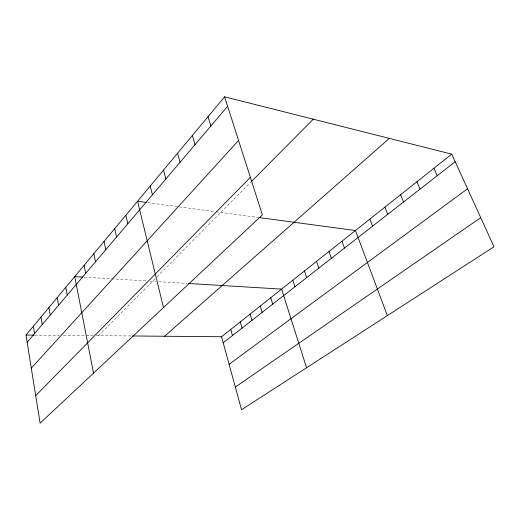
<?xml version="1.0" encoding="UTF-8"?>
<svg xmlns="http://www.w3.org/2000/svg" width="520" height="520" viewBox="0 0 520 520"><rect width="100%" height="100%" fill="white"/><g stroke="black" fill="none" stroke-linecap="round" stroke-linejoin="round"><path stroke-width="0.39" stroke-dasharray="2.6 1.95" d="M98.573 335.679L156.488 277.284M157.06 276.712L250.887 182.097M34.716 335.134L59.43 335.348M63.434 335.381L93.073 335.634M96.22 335.66L131.001 335.959M84.195 277.173L146.894 280.963M150.098 281.158L155.688 281.495M158.88 281.69L186.933 283.387M147.816 202.618L178.51 206.739M179.29 206.85L215.326 211.692M216.112 211.796L258.063 217.431"/><path stroke-width="0.78" d="M224.594 96.817L262.399 214.897L40.105 423.183L26 335.062L224.594 96.817L451.744 154.141L494 246.779L241.54 409.74L221.559 336.732L451.744 154.141M27.157 342.29L227.624 106.269M31.297 368.173L238.563 140.446M35.698 395.662L250.374 177.333M251.44 181.539L313.267 119.191M164.587 336.245L389.337 138.392M223.217 342.771L455.188 161.688M229.112 364.312L467.538 188.767M235.339 387.075L480.727 217.678M26 335.062L33.923 335.127M132.594 335.972L221.559 336.732M82.615 277.075L74.731 276.601L93.555 373.1M188.546 283.485L281.6 289.114L306.566 367.77M146.237 202.404L137.553 201.24L163.501 307.561M258.843 217.536L355.459 230.522L387.354 315.62M433.94 168.266L437.216 175.714M416.897 181.786L420.024 189.137M400.569 194.74L403.553 201.994M384.911 207.155L387.764 214.318M369.889 219.076L372.619 226.142M341.991 241.202L344.5 248.092M329.017 251.498L331.428 258.297M316.517 261.411L318.832 268.132M304.46 270.972L306.683 277.608M292.832 280.202L294.97 286.761M270.745 297.719L272.727 304.122M208.033 116.688L210.873 125.996M260.253 306.039L262.164 312.37M250.107 314.093L251.947 320.346M192.381 135.46L195.046 144.625M240.286 321.88L242.06 328.062M230.776 329.427L232.486 335.537M177.573 153.231L180.076 162.247M163.534 170.066L165.893 178.945M150.215 186.05L152.438 194.792M125.853 215.274L127.835 223.756M114.686 228.67L116.571 237.022M104.026 241.462L105.814 249.685M93.828 253.689L95.531 261.794M84.078 265.389L85.69 273.377M65.773 287.346L67.236 295.106M57.174 297.661L58.572 305.312M48.919 307.567L50.245 315.107M40.983 317.089L42.25 324.526M33.352 326.248L34.561 333.58"/></g></svg>
